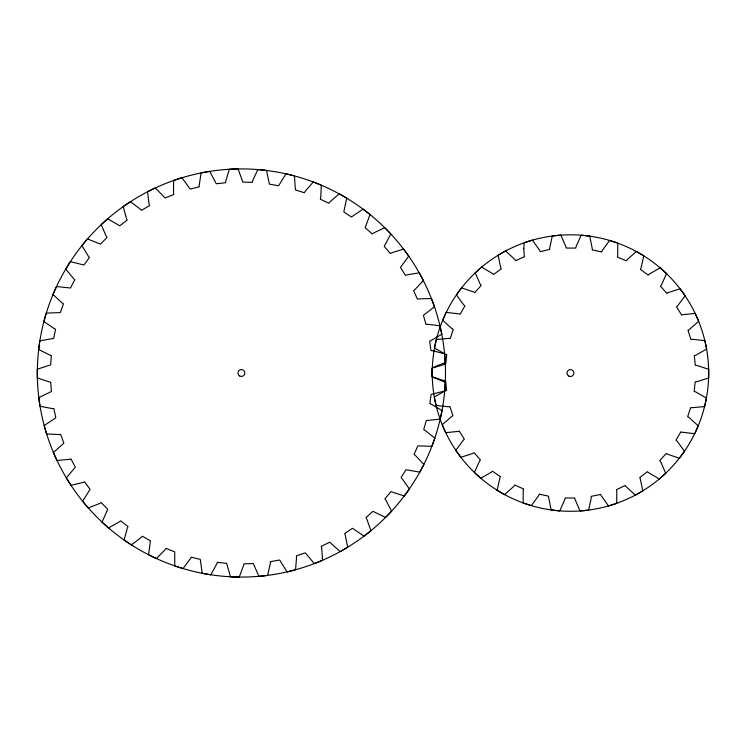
<?xml version="1.0" encoding="UTF-8"?>
<svg xmlns="http://www.w3.org/2000/svg" width="746" height="746" viewBox="0 0 746 746"><rect width="100%" height="100%" fill="white"/><g stroke="black" fill="none" stroke-linecap="round" stroke-linejoin="round"><path stroke-width="1.12" d="M523.785 248.502L524.14 254.74A23.21 23.21 0 0 0 524.513 256.727L515.7 260.606A22.24 22.24 0 0 0 514.908 259.524L505.583 250.917L498.114 255.188L500.557 266.956A23.173 23.173 0 0 0 501.331 268.821L493.526 274.453A22.128 22.128 0 0 0 492.519 273.558L481.608 267.077L475.193 272.803L480.032 283.806A23.21 23.21 0 0 0 481.179 285.476L474.708 292.6A22.249 22.249 0 0 0 473.542 291.928L461.513 287.863L456.431 294.801L463.452 304.564A25.289 25.289 0 0 0 464.171 305.273A21.13 21.13 0 0 0 464.917 305.953L460.077 314.271A22.212 22.212 0 0 0 458.79 313.852L446.183 312.378L442.658 320.211L451.554 328.305A23.201 23.201 0 0 0 453.279 329.359L450.267 338.498A22.221 22.221 0 0 0 448.924 338.367L436.289 339.542L434.461 347.944L444.849 354.005A23.247 23.247 0 0 0 446.751 354.676L445.707 364.244A22.249 22.249 0 0 0 444.374 364.393L432.251 368.17L432.214 376.767L443.637 380.535A23.154 23.154 0 0 0 445.642 380.796L446.602 390.372A22.138 22.138 0 0 0 445.325 390.792L434.256 397.012L436.009 405.423L447.964 406.738A23.173 23.173 0 0 0 449.978 406.579L452.915 415.746A22.194 22.194 0 0 0 451.75 416.427L442.219 424.8L445.679 432.671L457.643 431.468A24.161 24.161 0 0 0 459.266 431.001L464.366 439.254A22.184 22.184 0 0 0 463.369 440.159L455.778 450.332L460.804 457.307L472.255 453.652A23.191 23.191 0 0 0 474.036 452.682L480.443 459.862A22.194 22.194 0 0 0 479.659 460.953L474.353 472.488L480.722 478.27L491.166 472.302A24.198 24.198 0 0 0 492.453 471.22L500.463 476.685A22.24 22.24 0 0 0 499.923 477.916L497.134 490.299L504.557 494.626L513.537 486.625A23.229 23.229 0 0 0 514.768 485.021L523.543 488.966A22.194 22.194 0 0 0 523.263 490.29L523.114 502.981L531.273 505.667L538.388 495.978A23.21 23.21 0 0 0 539.265 494.15L548.664 496.193A22.166 22.166 0 0 0 548.674 497.535L551.163 509.984L559.705 510.917L564.647 499.96A23.154 23.154 0 0 0 565.123 497.992L574.746 498.03A22.063 22.063 0 0 0 575.035 499.344L580.052 511.001L588.603 510.143L591.168 498.393A23.201 23.201 0 0 0 591.214 496.37L600.642 494.412A22.11 22.11 0 0 0 601.192 495.633L608.531 505.993L616.718 503.373L616.774 491.344A24.226 24.226 0 0 0 616.476 489.684L625.213 485.478A22.138 22.138 0 0 0 626.006 486.569L635.34 495.176L642.8 490.905L640.357 479.128A24.198 24.198 0 0 0 639.723 477.571L647.397 471.64A22.138 22.138 0 0 0 648.395 472.535L659.315 479.016L665.721 473.29L660.891 462.278A23.182 23.182 0 0 0 659.744 460.618L666.215 453.493A22.156 22.156 0 0 0 667.381 454.155L679.401 458.221L684.483 451.293L677.461 441.529A23.191 23.191 0 0 0 675.997 440.14L680.846 431.822A22.156 22.156 0 0 0 682.124 432.232L694.731 433.715L698.265 425.873L689.36 417.788A23.173 23.173 0 0 0 687.644 416.725L690.656 407.586A22.221 22.221 0 0 0 691.99 407.726L704.634 406.551L706.453 398.15L696.065 392.088A23.191 23.191 0 0 0 694.162 391.408L695.207 381.84A23.191 23.191 0 0 0 697.212 381.598L708.663 377.924L708.7 369.326L697.286 365.549A23.154 23.154 0 0 0 695.281 365.288L694.312 355.711A22.138 22.138 0 0 0 695.589 355.292L706.658 349.081L704.905 340.661L692.95 339.346A23.173 23.173 0 0 0 690.936 339.505L687.998 330.338A22.194 22.194 0 0 0 689.164 329.667L698.704 321.284L695.235 313.423L683.271 314.616A24.17 24.17 0 0 0 681.648 315.082L676.557 306.839A22.24 22.24 0 0 0 677.554 305.935L685.136 295.752L680.11 288.777L668.658 292.441A23.163 23.163 0 0 0 666.877 293.402L660.471 286.222A23.201 23.201 0 0 0 661.627 284.571L666.56 273.605L660.201 267.823L649.757 273.782A23.257 23.257 0 0 0 648.218 275.097L640.45 269.409A22.166 22.166 0 0 0 640.991 268.178L643.789 255.794L636.357 251.467L627.386 259.468A24.18 24.18 0 0 0 626.351 260.802L617.38 257.118A22.194 22.194 0 0 0 617.651 255.803L617.8 243.112L609.641 240.417L602.526 250.115A23.219 23.219 0 0 0 601.658 251.934L592.249 249.901A22.231 22.231 0 0 0 592.24 248.558L589.75 236.109L581.209 235.167L576.266 246.133A23.219 23.219 0 0 0 575.791 248.101L566.167 248.054A22.259 22.259 0 0 0 565.888 246.749L560.861 235.083L552.31 235.95L549.755 247.7A24.245 24.245 0 0 0 549.699 249.388L540.272 251.682A22.296 22.296 0 0 0 539.722 250.46L532.392 240.1L524.205 242.72L523.785 248.502M322.421 557.943L322.403 560.358L314.346 563.64L305.319 552.87L296.432 555.779A48.294 48.294 0 0 1 296.507 558.064L295.537 569.813L287.098 571.94L279.657 560.013L270.453 561.663A48.303 48.303 0 0 1 270.211 563.929L267.618 575.427L258.965 576.369L253.258 563.519L243.914 563.873A48.378 48.378 0 0 1 243.355 566.083L239.196 577.106L230.495 576.835L226.625 563.314L217.328 562.363A48.387 48.387 0 0 1 216.471 564.48L210.81 574.821L202.231 573.329L200.282 559.407L191.209 557.178A48.294 48.294 0 0 1 190.062 559.146L183.012 568.592L174.732 565.925L174.741 551.872L166.06 548.394A48.518 48.518 0 0 1 164.652 550.194L156.362 558.567L148.529 554.772L150.487 540.859L142.383 536.206A48.593 48.593 0 0 1 140.733 537.782L131.361 544.925L124.134 540.076L127.174 528.69A48.387 48.387 0 0 1 128.014 526.573L120.628 520.839A48.378 48.378 0 0 1 118.782 522.172L108.506 527.944L102.016 522.135L107.741 509.294L101.232 502.59A48.397 48.397 0 0 1 99.209 503.653L88.233 507.933L82.619 501.284L90.07 489.367L84.559 481.823A48.294 48.294 0 0 1 82.414 482.597L70.945 485.31L66.31 477.934L75.346 467.173L70.935 458.939A48.369 48.369 0 0 1 68.707 459.405L56.966 460.496L53.404 452.552L63.858 443.152L60.631 434.377A48.518 48.518 0 0 1 58.356 434.526L46.588 433.976L44.163 425.612L55.819 417.76L53.852 408.621A48.518 48.518 0 0 1 51.577 408.454L39.995 406.272L38.764 397.646L51.399 391.501L50.719 382.176A48.173 48.173 0 0 1 48.49 381.691L37.328 377.914L37.3 369.205L50.672 364.878L51.297 355.544A48.331 48.331 0 0 1 49.152 354.76L38.624 349.464L39.808 340.838L53.656 338.414L55.577 329.256A48.341 48.341 0 0 1 53.563 328.184L43.874 321.479L46.252 313.096L60.295 312.621L63.466 303.827A48.415 48.415 0 0 1 61.629 302.475L52.966 294.483L56.482 286.52L70.46 288.003L74.824 279.731A48.509 48.509 0 0 1 73.192 278.146L65.723 269.026L70.32 261.632L83.953 265.044L89.427 257.463A48.471 48.471 0 0 1 88.028 255.664L81.901 245.593L87.478 238.906L100.505 244.175L106.986 237.433A48.257 48.257 0 0 1 105.848 235.456L101.186 224.63L107.638 218.792L119.808 225.824L127.156 220.051A48.453 48.453 0 0 1 126.307 217.935L123.202 206.567L130.401 201.672L139.819 208.768A48.518 48.518 0 0 1 141.47 210.335L149.554 205.635A48.415 48.415 0 0 1 149.014 203.425L147.512 191.731L155.327 187.899L165.08 198.007L173.743 194.482A48.266 48.266 0 0 1 173.51 192.216L173.65 180.429L181.921 177.716L190.174 189.092L199.238 186.808A48.593 48.593 0 0 1 199.331 184.523L201.112 172.876L209.682 171.338L216.265 183.758L225.562 182.751A48.49 48.49 0 0 1 225.963 180.504L229.348 169.221L238.049 168.894L242.851 182.099L252.195 182.397A48.471 48.471 0 0 1 252.903 180.234L257.827 169.529L266.49 170.414L269.399 184.159L278.612 185.754L285.988 173.79L294.437 175.879L295.407 189.894L304.312 192.757A48.434 48.434 0 0 1 305.59 190.873L313.273 181.94L321.358 185.176L320.743 196.944A48.546 48.546 0 0 1 320.37 199.191L328.781 203.266A48.453 48.453 0 0 1 330.31 201.579L339.169 193.801L346.722 198.128L343.785 211.873L351.553 217.086A48.276 48.276 0 0 1 353.306 215.622L363.153 209.15L370.025 214.494L365.214 227.698L372.179 233.936A48.322 48.322 0 0 1 374.119 232.724L384.768 227.689L390.839 233.936L384.227 246.339L390.261 253.491A48.518 48.518 0 0 1 392.349 252.568L403.595 249.061L408.733 256.092L400.462 267.45L405.442 275.367A48.527 48.527 0 0 1 407.633 274.742L419.271 272.84L423.374 280.515L415.345 289.14A48.593 48.593 0 0 1 413.601 290.623L417.434 299.146A48.415 48.415 0 0 1 419.69 298.838L431.477 298.568L434.47 306.746L423.392 315.39L425.994 324.37A48.471 48.471 0 0 1 428.279 324.37L439.981 325.75L441.819 334.255L429.64 341.276L430.964 350.536A48.331 48.331 0 0 1 433.221 350.853L444.625 353.846L445.259 362.528L432.223 367.787L432.251 377.131A48.481 48.481 0 0 1 434.442 377.765L445.315 382.316L444.728 391.007L431.085 394.392L429.817 403.651A48.378 48.378 0 0 1 431.897 404.593L442.033 410.608L440.243 419.131L426.264 420.585L423.709 429.584A48.481 48.481 0 0 1 425.64 430.796L434.843 438.163L431.887 446.35L417.844 445.847L414.067 454.398A48.518 48.518 0 0 1 415.802 455.871L423.887 464.45L419.821 472.153L405.983 469.7L401.05 477.645A48.406 48.406 0 0 1 402.57 479.342L409.386 488.956L404.285 496.015L390.923 491.661L384.936 498.841A48.471 48.471 0 0 1 386.204 500.734L391.613 511.206L385.579 517.491L372.953 511.318L366.025 517.593A48.434 48.434 0 0 1 367.013 519.645L370.911 530.77L364.067 536.15L352.42 528.28L344.689 533.53A48.425 48.425 0 0 1 345.379 535.703L347.692 547.256L340.167 551.639L329.732 542.221L321.34 546.342A48.518 48.518 0 0 1 321.731 548.59L322.421 557.943M239.671 375.975A3.45 3.45 0 0 0 244.847 372.991A3.45 3.45 0 0 0 239.671 370.007A3.45 3.45 0 0 0 239.671 375.975M133.459 546.193A204.087 204.087 0 0 0 445.362 379.873A204.087 204.087 0 0 0 145.367 192.916A204.087 204.087 0 0 0 133.459 546.193M496.901 490.075A138.224 138.224 0 0 0 708.588 378.231A138.224 138.224 0 0 0 505.881 250.833A138.224 138.224 0 0 0 496.901 490.075M568.732 376.031A3.45 3.45 0 0 0 573.907 373.047A3.45 3.45 0 0 0 568.732 370.063A3.45 3.45 0 0 0 568.732 376.031"/></g></svg>
